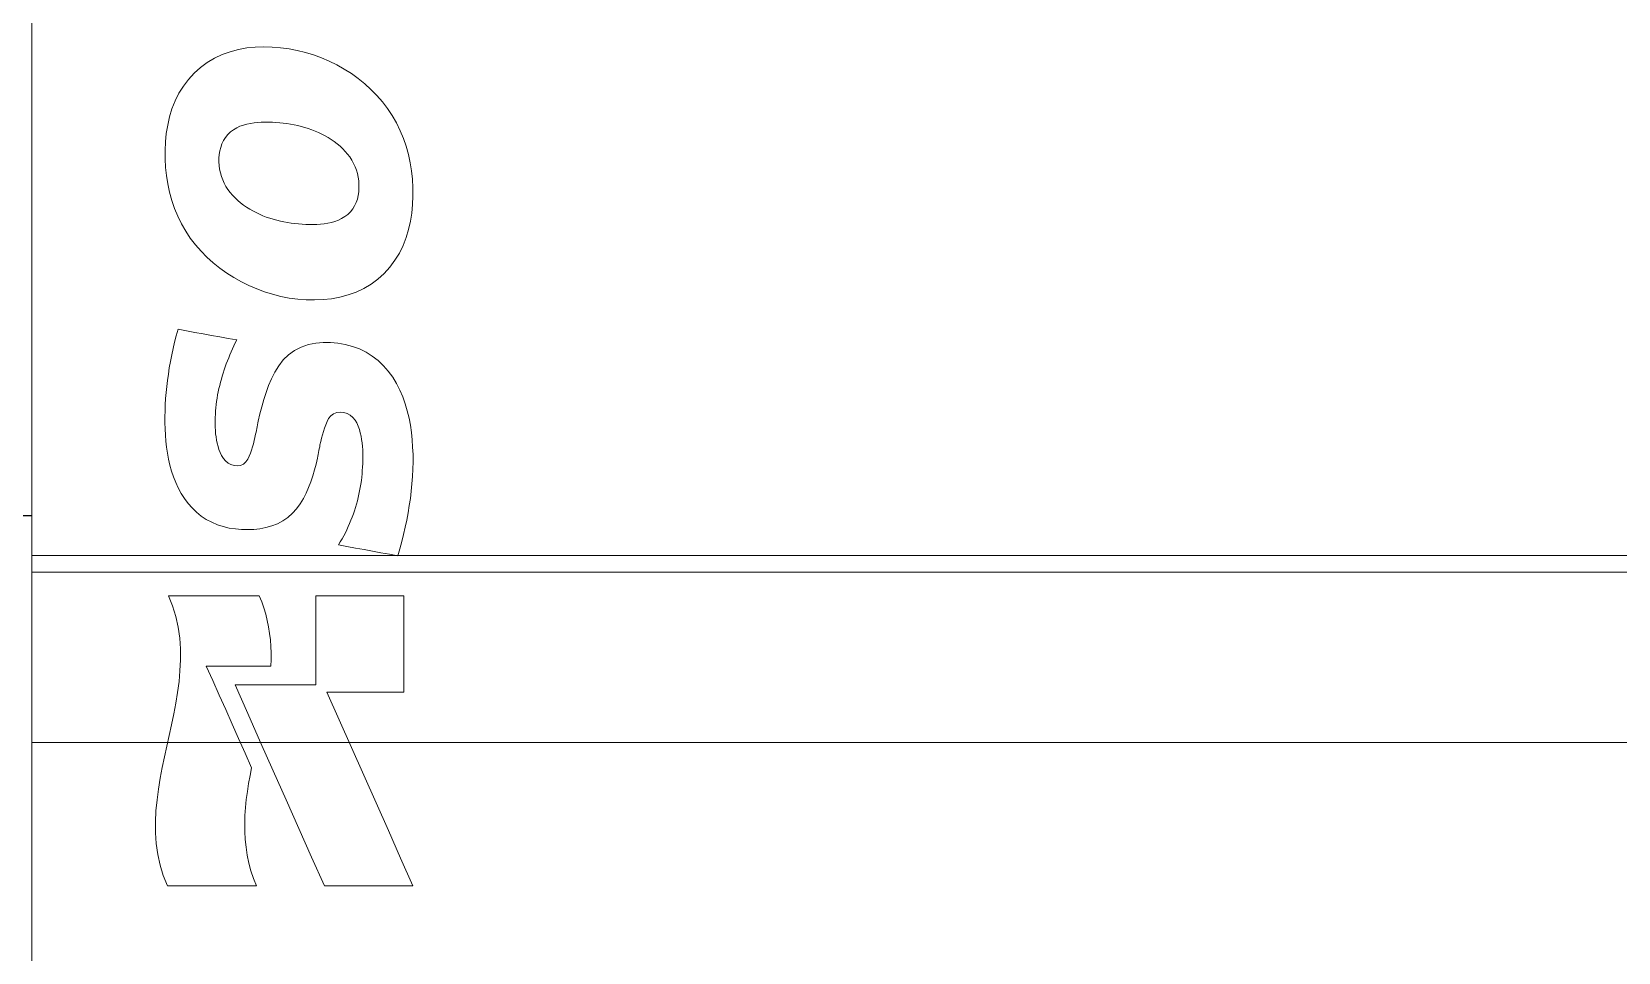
# Model space of a CAD drawing. Header units: millimetres. Extents: x 37984 to 70752, y 14140 to 37584.
# Drawn here: x 45921.04 to 45932.95, y 32603.62 to 32610.54 of the extents above; entities that cross this region are included whole.
import ezdxf

# ---------------------------------------------------------------- set-up
doc = ezdxf.new("R2010")
doc.units = ezdxf.units.MM
doc.set_wipeout_variables(frame=1)
doc.layers.add('000-PI-Oprema', color=30, linetype='Continuous', lineweight=5)
doc.layers.add('004-PI-DIN Šina', color=3, linetype='Continuous')

# ---------------------------------------------------------------- blocks, each defined once
blk = doc.blocks.new('*U1044')
at = {"layer": '004-PI-DIN Šina'}
blk.add_lwpolyline([(290, -17.5), (290, 17.5), (0, 17.5), (0, -17.5)], close=True, dxfattribs=at)
blk = doc.blocks.new('F60-47290126')
blk.add_wipeout([(46615.131, 36167.854), (46650.831, 36167.854), (46650.831, 36078.354), (46615.131, 36078.354)]).dxf.layer = '000-PI-Oprema'
at = {"layer": '000-PI-Oprema'}
for p, q in [((46615.131, 36101.825), (46615.131, 36144.384)), ((46616.683, 36109.103), (46616.746, 36109.114)), ((46616.746, 36109.114), (46616.809, 36109.12)), ((46616.809, 36109.12), (46616.873, 36109.123)), ((46616.873, 36109.123), (46616.936, 36109.121)), ((46616.936, 36109.121), (46617, 36109.116)), ((46617, 36109.116), (46617.063, 36109.108)), ((46616.398, 36108.968), (46616.449, 36109.005)), ((46616.449, 36109.005), (46616.504, 36109.038)), ((46616.504, 36109.038), (46616.562, 36109.065)), ((46616.562, 36109.065), (46616.622, 36109.086)), ((46616.622, 36109.086), (46616.683, 36109.103)), ((46617.063, 36109.108), (46617.125, 36109.096)), ((46617.125, 36109.096), (46617.187, 36109.081)), ((46617.187, 36109.081), (46617.247, 36109.063)), ((46617.247, 36109.063), (46617.307, 36109.041)), ((46617.307, 36109.041), (46617.365, 36109.016)), ((46617.365, 36109.016), (46617.422, 36108.987)), ((46616.27, 36108.827), (46616.308, 36108.878)), ((46616.308, 36108.878), (46616.351, 36108.925)), ((46616.351, 36108.925), (46616.398, 36108.968)), ((46617.422, 36108.987), (46617.477, 36108.956)), ((46617.477, 36108.956), (46617.531, 36108.922)), ((46617.531, 36108.922), (46617.582, 36108.885)), ((46617.582, 36108.885), (46617.631, 36108.845)), ((46616.208, 36108.717), (46616.236, 36108.774)), ((46616.236, 36108.774), (46616.27, 36108.827)), ((46617.631, 36108.845), (46617.678, 36108.802)), ((46617.678, 36108.802), (46617.723, 36108.757)), ((46617.723, 36108.757), (46617.764, 36108.709)), ((46616.166, 36108.597), (46616.184, 36108.658)), ((46616.184, 36108.658), (46616.208, 36108.717)), ((46617.764, 36108.709), (46617.803, 36108.659)), ((46617.803, 36108.659), (46617.838, 36108.606)), ((46616.141, 36108.472), (46616.152, 36108.535)), ((46616.152, 36108.535), (46616.166, 36108.597)), ((46616.67, 36108.514), (46616.646, 36108.5)), ((46616.694, 36108.526), (46616.67, 36108.514)), ((46616.72, 36108.535), (46616.694, 36108.526)), ((46616.746, 36108.543), (46616.72, 36108.535)), ((46616.773, 36108.548), (46616.746, 36108.543)), ((46616.801, 36108.552), (46616.773, 36108.548)), ((46616.828, 36108.555), (46616.801, 36108.552)), ((46616.855, 36108.557), (46616.828, 36108.555)), ((46616.883, 36108.557), (46616.855, 36108.557)), ((46616.91, 36108.557), (46616.883, 36108.557)), ((46616.938, 36108.556), (46616.91, 36108.557)), ((46616.965, 36108.555), (46616.938, 36108.556)), ((46616.993, 36108.552), (46616.965, 36108.555)), ((46617.02, 36108.55), (46616.993, 36108.552)), ((46617.047, 36108.546), (46617.02, 36108.55)), ((46617.074, 36108.542), (46617.047, 36108.546)), ((46617.101, 36108.536), (46617.074, 36108.542)), ((46617.128, 36108.531), (46617.101, 36108.536)), ((46617.155, 36108.524), (46617.128, 36108.531)), ((46617.181, 36108.517), (46617.155, 36108.524)), ((46617.207, 36108.509), (46617.181, 36108.517)), ((46617.838, 36108.606), (46617.87, 36108.551)), ((46617.87, 36108.551), (46617.898, 36108.493)), ((46616.132, 36108.345), (46616.135, 36108.409)), ((46616.135, 36108.409), (46616.141, 36108.472)), ((46616.571, 36108.42), (46616.559, 36108.395)), ((46616.586, 36108.443), (46616.571, 36108.42)), ((46616.604, 36108.465), (46616.586, 36108.443)), ((46616.624, 36108.484), (46616.604, 36108.465)), ((46616.646, 36108.5), (46616.624, 36108.484)), ((46616.624, 36108.484), (46616.624, 36108.484)), ((46617.233, 36108.5), (46617.207, 36108.509)), ((46617.259, 36108.49), (46617.233, 36108.5)), ((46617.284, 36108.479), (46617.259, 36108.49)), ((46617.309, 36108.467), (46617.284, 36108.479)), ((46617.333, 36108.455), (46617.309, 36108.467)), ((46617.357, 36108.441), (46617.333, 36108.455)), ((46617.38, 36108.426), (46617.357, 36108.441)), ((46617.403, 36108.411), (46617.38, 36108.426)), ((46617.425, 36108.394), (46617.403, 36108.411)), ((46617.898, 36108.493), (46617.898, 36108.493)), ((46617.898, 36108.493), (46617.922, 36108.435)), ((46617.922, 36108.435), (46617.943, 36108.376)), ((46616.132, 36108.282), (46616.132, 36108.345)), ((46616.135, 36108.218), (46616.132, 36108.282)), ((46616.539, 36108.314), (46616.537, 36108.287)), ((46616.537, 36108.287), (46616.537, 36108.259)), ((46616.543, 36108.342), (46616.539, 36108.314)), ((46616.55, 36108.368), (46616.543, 36108.342)), ((46616.559, 36108.395), (46616.55, 36108.368)), ((46617.446, 36108.377), (46617.425, 36108.394)), ((46617.466, 36108.358), (46617.446, 36108.377)), ((46617.485, 36108.338), (46617.466, 36108.358)), ((46617.503, 36108.318), (46617.485, 36108.338)), ((46617.52, 36108.296), (46617.503, 36108.318)), ((46617.535, 36108.272), (46617.52, 36108.296)), ((46617.943, 36108.376), (46617.959, 36108.315)), ((46617.959, 36108.315), (46617.973, 36108.253)), ((46616.142, 36108.156), (46616.135, 36108.218)), ((46616.537, 36108.259), (46616.539, 36108.231)), ((46616.539, 36108.231), (46616.542, 36108.204)), ((46616.542, 36108.204), (46616.548, 36108.177)), ((46616.548, 36108.177), (46616.555, 36108.15)), ((46617.548, 36108.248), (46617.535, 36108.272)), ((46617.56, 36108.223), (46617.548, 36108.248)), ((46617.569, 36108.198), (46617.56, 36108.223)), ((46617.577, 36108.171), (46617.569, 36108.198)), ((46617.582, 36108.144), (46617.577, 36108.171)), ((46617.973, 36108.253), (46617.983, 36108.191)), ((46617.983, 36108.191), (46617.989, 36108.128)), ((46616.152, 36108.093), (46616.142, 36108.156)), ((46616.165, 36108.031), (46616.152, 36108.093)), ((46616.555, 36108.15), (46616.565, 36108.124)), ((46616.565, 36108.124), (46616.576, 36108.099)), ((46616.576, 36108.099), (46616.589, 36108.075)), ((46616.589, 36108.075), (46616.604, 36108.051)), ((46616.604, 36108.051), (46616.621, 36108.029)), ((46617.586, 36108.117), (46617.582, 36108.144)), ((46617.588, 36108.09), (46617.586, 36108.117)), ((46617.586, 36108.034), (46617.588, 36108.062)), ((46617.588, 36108.062), (46617.588, 36108.09)), ((46617.989, 36108.128), (46617.993, 36108.065)), ((46617.993, 36108.065), (46617.993, 36108.002)), ((46616.182, 36107.97), (46616.165, 36108.031)), ((46616.203, 36107.91), (46616.182, 36107.97)), ((46616.621, 36108.029), (46616.639, 36108.008)), ((46616.639, 36108.008), (46616.658, 36107.988)), ((46616.658, 36107.988), (46616.678, 36107.969)), ((46616.678, 36107.969), (46616.699, 36107.952)), ((46616.699, 36107.952), (46616.721, 36107.935)), ((46616.721, 36107.935), (46616.744, 36107.919)), ((46616.744, 36107.919), (46616.768, 36107.904)), ((46617.541, 36107.906), (46617.555, 36107.929)), ((46617.555, 36107.929), (46617.567, 36107.954)), ((46617.567, 36107.954), (46617.576, 36107.98)), ((46617.576, 36107.98), (46617.582, 36108.007)), ((46617.582, 36108.007), (46617.586, 36108.034)), ((46617.99, 36107.939), (46617.984, 36107.875)), ((46617.993, 36108.002), (46617.99, 36107.939)), ((46616.227, 36107.851), (46616.203, 36107.91)), ((46616.227, 36107.851), (46616.227, 36107.851)), ((46616.255, 36107.794), (46616.227, 36107.851)), ((46616.768, 36107.904), (46616.791, 36107.891)), ((46616.791, 36107.891), (46616.816, 36107.878)), ((46616.816, 36107.878), (46616.841, 36107.866)), ((46616.841, 36107.866), (46616.866, 36107.855)), ((46616.866, 36107.855), (46616.892, 36107.845)), ((46616.892, 36107.845), (46616.918, 36107.836)), ((46616.918, 36107.836), (46616.944, 36107.828)), ((46616.944, 36107.828), (46616.971, 36107.821)), ((46616.971, 36107.821), (46616.998, 36107.814)), ((46616.998, 36107.814), (46617.024, 36107.809)), ((46617.024, 36107.809), (46617.052, 36107.804)), ((46617.052, 36107.804), (46617.079, 36107.8)), ((46617.079, 36107.8), (46617.106, 36107.796)), ((46617.354, 36107.798), (46617.381, 36107.804)), ((46617.381, 36107.804), (46617.408, 36107.812)), ((46617.408, 36107.812), (46617.434, 36107.822)), ((46617.434, 36107.822), (46617.458, 36107.834)), ((46617.458, 36107.834), (46617.482, 36107.848)), ((46617.482, 36107.848), (46617.504, 36107.865)), ((46617.504, 36107.865), (46617.524, 36107.884)), ((46617.524, 36107.884), (46617.541, 36107.906)), ((46617.974, 36107.813), (46617.961, 36107.751)), ((46617.984, 36107.875), (46617.974, 36107.813)), ((46616.287, 36107.739), (46616.255, 36107.794)), ((46616.322, 36107.686), (46616.287, 36107.739)), ((46616.361, 36107.636), (46616.322, 36107.686)), ((46617.106, 36107.796), (46617.134, 36107.793)), ((46617.134, 36107.793), (46617.162, 36107.791)), ((46617.162, 36107.791), (46617.189, 36107.79)), ((46617.189, 36107.79), (46617.217, 36107.789)), ((46617.217, 36107.789), (46617.245, 36107.789)), ((46617.245, 36107.789), (46617.272, 36107.789)), ((46617.245, 36107.789), (46617.245, 36107.789)), ((46617.272, 36107.789), (46617.3, 36107.791)), ((46617.3, 36107.791), (46617.327, 36107.794)), ((46617.327, 36107.794), (46617.354, 36107.798)), ((46617.942, 36107.691), (46617.919, 36107.632)), ((46617.961, 36107.751), (46617.942, 36107.691)), ((46616.403, 36107.588), (46616.361, 36107.636)), ((46616.447, 36107.543), (46616.403, 36107.588)), ((46617.891, 36107.574), (46617.858, 36107.52)), ((46617.919, 36107.632), (46617.891, 36107.574)), ((46616.494, 36107.501), (46616.447, 36107.543)), ((46616.544, 36107.461), (46616.494, 36107.501)), ((46616.596, 36107.424), (46616.544, 36107.461)), ((46617.82, 36107.469), (46617.777, 36107.422)), ((46617.858, 36107.52), (46617.82, 36107.469)), ((46616.649, 36107.39), (46616.596, 36107.424)), ((46616.705, 36107.359), (46616.649, 36107.39)), ((46616.761, 36107.331), (46616.705, 36107.359)), ((46616.82, 36107.305), (46616.761, 36107.331)), ((46617.679, 36107.341), (46617.624, 36107.309)), ((46617.73, 36107.379), (46617.679, 36107.341)), ((46617.777, 36107.422), (46617.73, 36107.379)), ((46616.879, 36107.284), (46616.82, 36107.305)), ((46616.94, 36107.265), (46616.879, 36107.284)), ((46617.002, 36107.249), (46616.94, 36107.265)), ((46617.065, 36107.237), (46617.002, 36107.249)), ((46617.128, 36107.229), (46617.065, 36107.237)), ((46617.191, 36107.224), (46617.128, 36107.229)), ((46617.255, 36107.223), (46617.191, 36107.224)), ((46617.319, 36107.225), (46617.255, 36107.223)), ((46617.382, 36107.232), (46617.319, 36107.225)), ((46617.445, 36107.243), (46617.382, 36107.232)), ((46617.506, 36107.26), (46617.445, 36107.243)), ((46617.566, 36107.281), (46617.506, 36107.26)), ((46617.624, 36107.309), (46617.566, 36107.281)), ((46616.23, 36107.002), (46616.216, 36106.954)), ((46616.292, 36106.991), (46616.23, 36107.002)), ((46616.23, 36107.002), (46616.23, 36107.002)), ((46616.355, 36106.979), (46616.292, 36106.991)), ((46616.418, 36106.968), (46616.355, 36106.979)), ((46616.481, 36106.956), (46616.418, 36106.968)), ((46616.193, 36106.858), (46616.182, 36106.81)), ((46616.204, 36106.906), (46616.193, 36106.858)), ((46616.216, 36106.954), (46616.204, 36106.906)), ((46616.544, 36106.945), (46616.481, 36106.956)), ((46616.607, 36106.933), (46616.544, 36106.945)), ((46616.67, 36106.922), (46616.607, 36106.933)), ((46616.628, 36106.833), (46616.638, 36106.856)), ((46616.638, 36106.856), (46616.648, 36106.878)), ((46616.648, 36106.878), (46616.659, 36106.9)), ((46616.659, 36106.9), (46616.67, 36106.922)), ((46616.67, 36106.922), (46616.67, 36106.922)), ((46617.155, 36106.869), (46617.105, 36106.844)), ((46617.208, 36106.887), (46617.155, 36106.869)), ((46617.263, 36106.898), (46617.208, 36106.887)), ((46617.318, 36106.902), (46617.263, 36106.898)), ((46617.374, 36106.902), (46617.318, 36106.902)), ((46617.43, 36106.897), (46617.374, 36106.902)), ((46617.485, 36106.888), (46617.43, 36106.897)), ((46617.539, 36106.874), (46617.485, 36106.888)), ((46617.591, 36106.855), (46617.539, 36106.874)), ((46617.641, 36106.83), (46617.591, 36106.855)), ((46616.173, 36106.761), (46616.164, 36106.712)), ((46616.182, 36106.81), (46616.173, 36106.761)), ((46616.584, 36106.72), (46616.592, 36106.743)), ((46616.592, 36106.743), (46616.601, 36106.766)), ((46616.601, 36106.766), (46616.61, 36106.788)), ((46616.61, 36106.788), (46616.619, 36106.811)), ((46616.619, 36106.811), (46616.628, 36106.833)), ((46616.986, 36106.728), (46616.957, 36106.681)), ((46617.02, 36106.772), (46616.986, 36106.728)), ((46617.06, 36106.811), (46617.02, 36106.772)), ((46617.105, 36106.844), (46617.06, 36106.811)), ((46617.688, 36106.801), (46617.641, 36106.83)), ((46617.732, 36106.767), (46617.688, 36106.801)), ((46617.772, 36106.729), (46617.732, 36106.767)), ((46617.808, 36106.687), (46617.772, 36106.729)), ((46616.15, 36106.618), (46616.145, 36106.573)), ((46616.157, 36106.664), (46616.15, 36106.618)), ((46616.164, 36106.712), (46616.157, 36106.664)), ((46616.157, 36106.664), (46616.157, 36106.664)), ((46616.549, 36106.604), (46616.555, 36106.627)), ((46616.555, 36106.627), (46616.562, 36106.651)), ((46616.562, 36106.651), (46616.569, 36106.674)), ((46616.569, 36106.674), (46616.576, 36106.697)), ((46616.576, 36106.697), (46616.584, 36106.72)), ((46616.932, 36106.631), (46616.91, 36106.58)), ((46616.957, 36106.681), (46616.932, 36106.631)), ((46617.841, 36106.642), (46617.808, 36106.687)), ((46617.87, 36106.595), (46617.841, 36106.642)), ((46616.14, 36106.528), (46616.136, 36106.482)), ((46616.145, 36106.573), (46616.14, 36106.528)), ((46616.523, 36106.485), (46616.527, 36106.509)), ((46616.527, 36106.509), (46616.532, 36106.533)), ((46616.532, 36106.533), (46616.537, 36106.557)), ((46616.537, 36106.557), (46616.543, 36106.58)), ((46616.543, 36106.58), (46616.549, 36106.604)), ((46616.891, 36106.527), (46616.873, 36106.475)), ((46616.91, 36106.58), (46616.891, 36106.527)), ((46617.895, 36106.546), (46617.87, 36106.595)), ((46617.917, 36106.495), (46617.895, 36106.546)), ((46617.936, 36106.443), (46617.917, 36106.495)), ((46616.132, 36106.391), (46616.131, 36106.345)), ((46616.133, 36106.436), (46616.132, 36106.391)), ((46616.136, 36106.482), (46616.133, 36106.436)), ((46616.51, 36106.365), (46616.511, 36106.389)), ((46616.511, 36106.389), (46616.514, 36106.413)), ((46616.514, 36106.413), (46616.516, 36106.437)), ((46616.516, 36106.437), (46616.519, 36106.461)), ((46616.519, 36106.461), (46616.523, 36106.485)), ((46616.858, 36106.421), (46616.844, 36106.367)), ((46616.873, 36106.475), (46616.858, 36106.421)), ((46617.398, 36106.368), (46617.422, 36106.378)), ((46617.422, 36106.378), (46617.448, 36106.381)), ((46617.448, 36106.381), (46617.474, 36106.378)), ((46617.474, 36106.378), (46617.499, 36106.371)), ((46617.499, 36106.371), (46617.522, 36106.358)), ((46617.951, 36106.39), (46617.936, 36106.443)), ((46617.964, 36106.336), (46617.951, 36106.39)), ((46616.131, 36106.345), (46616.131, 36106.299)), ((46616.131, 36106.299), (46616.132, 36106.254)), ((46616.132, 36106.254), (46616.135, 36106.208)), ((46616.508, 36106.316), (46616.509, 36106.34)), ((46616.508, 36106.291), (46616.508, 36106.316)), ((46616.509, 36106.267), (46616.508, 36106.291)), ((46616.509, 36106.34), (46616.51, 36106.365)), ((46616.51, 36106.243), (46616.509, 36106.267)), ((46616.82, 36106.257), (46616.818, 36106.243)), ((46616.823, 36106.271), (46616.82, 36106.257)), ((46616.826, 36106.285), (46616.823, 36106.271)), ((46616.828, 36106.299), (46616.826, 36106.285)), ((46616.831, 36106.313), (46616.828, 36106.299)), ((46616.844, 36106.367), (46616.831, 36106.313)), ((46616.831, 36106.313), (46616.831, 36106.313)), ((46617.321, 36106.235), (46617.329, 36106.26)), ((46617.329, 36106.26), (46617.338, 36106.285)), ((46617.338, 36106.285), (46617.348, 36106.309)), ((46617.348, 36106.309), (46617.36, 36106.332)), ((46617.36, 36106.332), (46617.377, 36106.352)), ((46617.377, 36106.352), (46617.398, 36106.368)), ((46617.522, 36106.358), (46617.542, 36106.341)), ((46617.542, 36106.341), (46617.559, 36106.321)), ((46617.559, 36106.321), (46617.572, 36106.299)), ((46617.572, 36106.299), (46617.583, 36106.275)), ((46617.583, 36106.275), (46617.592, 36106.25)), ((46617.974, 36106.282), (46617.964, 36106.336)), ((46617.982, 36106.227), (46617.974, 36106.282)), ((46616.135, 36106.208), (46616.139, 36106.163)), ((46616.139, 36106.163), (46616.144, 36106.118)), ((46616.512, 36106.218), (46616.51, 36106.243)), ((46616.515, 36106.194), (46616.512, 36106.218)), ((46616.519, 36106.17), (46616.515, 36106.194)), ((46616.524, 36106.146), (46616.519, 36106.17)), ((46616.53, 36106.122), (46616.524, 36106.146)), ((46616.795, 36106.143), (46616.789, 36106.119)), ((46616.801, 36106.167), (46616.795, 36106.143)), ((46616.807, 36106.191), (46616.801, 36106.167)), ((46616.812, 36106.215), (46616.807, 36106.191)), ((46616.815, 36106.229), (46616.812, 36106.215)), ((46616.812, 36106.215), (46616.812, 36106.215)), ((46616.818, 36106.243), (46616.815, 36106.229)), ((46617.293, 36106.119), (46617.295, 36106.134)), ((46617.295, 36106.134), (46617.301, 36106.159)), ((46617.295, 36106.134), (46617.295, 36106.134)), ((46617.301, 36106.159), (46617.307, 36106.185)), ((46617.307, 36106.185), (46617.314, 36106.21)), ((46617.314, 36106.21), (46617.321, 36106.235)), ((46617.592, 36106.25), (46617.598, 36106.225)), ((46617.598, 36106.225), (46617.604, 36106.2)), ((46617.604, 36106.2), (46617.608, 36106.175)), ((46617.608, 36106.175), (46617.612, 36106.149)), ((46617.612, 36106.149), (46617.614, 36106.123)), ((46617.988, 36106.173), (46617.982, 36106.227)), ((46617.991, 36106.118), (46617.988, 36106.173)), ((46616.144, 36106.118), (46616.15, 36106.072)), ((46616.15, 36106.072), (46616.159, 36106.027)), ((46616.159, 36106.027), (46616.169, 36105.982)), ((46616.537, 36106.099), (46616.53, 36106.122)), ((46616.546, 36106.076), (46616.537, 36106.099)), ((46616.557, 36106.054), (46616.546, 36106.076)), ((46616.57, 36106.033), (46616.557, 36106.054)), ((46616.586, 36106.014), (46616.57, 36106.033)), ((46616.605, 36105.998), (46616.586, 36106.014)), ((46616.753, 36106.027), (46616.739, 36106.007)), ((46616.764, 36106.049), (46616.753, 36106.027)), ((46616.773, 36106.072), (46616.764, 36106.049)), ((46616.781, 36106.095), (46616.773, 36106.072)), ((46616.789, 36106.119), (46616.781, 36106.095)), ((46617.266, 36105.99), (46617.276, 36106.035)), ((46617.276, 36106.035), (46617.279, 36106.049)), ((46617.276, 36106.035), (46617.276, 36106.035)), ((46617.279, 36106.049), (46617.282, 36106.063)), ((46617.282, 36106.063), (46617.285, 36106.077)), ((46617.285, 36106.077), (46617.287, 36106.091)), ((46617.287, 36106.091), (46617.29, 36106.105)), ((46617.29, 36106.105), (46617.293, 36106.119)), ((46617.614, 36106.123), (46617.616, 36106.098)), ((46617.616, 36106.098), (46617.617, 36106.072)), ((46617.617, 36106.072), (46617.618, 36106.046)), ((46617.618, 36106.046), (46617.617, 36106.02)), ((46617.617, 36106.02), (46617.617, 36105.994)), ((46617.994, 36106.063), (46617.991, 36106.118)), ((46617.994, 36106.008), (46617.994, 36106.063)), ((46616.169, 36105.982), (46616.181, 36105.938)), ((46616.181, 36105.938), (46616.195, 36105.895)), ((46616.195, 36105.895), (46616.212, 36105.852)), ((46616.626, 36105.986), (46616.605, 36105.998)), ((46616.65, 36105.979), (46616.626, 36105.986)), ((46616.674, 36105.976), (46616.65, 36105.979)), ((46616.699, 36105.98), (46616.674, 36105.976)), ((46616.721, 36105.99), (46616.699, 36105.98)), ((46616.739, 36106.007), (46616.721, 36105.99)), ((46617.227, 36105.858), (46617.241, 36105.902)), ((46617.241, 36105.902), (46617.254, 36105.946)), ((46617.254, 36105.946), (46617.266, 36105.99)), ((46617.611, 36105.917), (46617.609, 36105.891)), ((46617.613, 36105.942), (46617.611, 36105.917)), ((46617.615, 36105.968), (46617.613, 36105.942)), ((46617.617, 36105.994), (46617.615, 36105.968)), ((46617.986, 36105.842), (46617.99, 36105.897)), ((46617.99, 36105.897), (46617.993, 36105.952)), ((46617.993, 36105.952), (46617.994, 36106.008)), ((46616.212, 36105.852), (46616.231, 36105.811)), ((46616.231, 36105.811), (46616.253, 36105.77)), ((46617.192, 36105.773), (46617.21, 36105.815)), ((46617.21, 36105.815), (46617.227, 36105.858)), ((46617.593, 36105.79), (46617.588, 36105.765)), ((46617.598, 36105.815), (46617.593, 36105.79)), ((46617.602, 36105.84), (46617.598, 36105.815)), ((46617.606, 36105.866), (46617.602, 36105.84)), ((46617.609, 36105.891), (46617.606, 36105.866)), ((46617.974, 36105.733), (46617.98, 36105.788)), ((46617.98, 36105.788), (46617.986, 36105.842)), ((46616.253, 36105.77), (46616.278, 36105.732)), ((46616.278, 36105.732), (46616.305, 36105.695)), ((46616.305, 36105.695), (46616.335, 36105.661)), ((46616.335, 36105.661), (46616.368, 36105.629)), ((46617.12, 36105.655), (46617.147, 36105.692)), ((46617.147, 36105.692), (46617.171, 36105.732)), ((46617.171, 36105.732), (46617.192, 36105.773)), ((46617.562, 36105.665), (46617.554, 36105.64)), ((46617.569, 36105.69), (46617.562, 36105.665)), ((46617.576, 36105.714), (46617.569, 36105.69)), ((46617.582, 36105.739), (46617.576, 36105.714)), ((46617.588, 36105.765), (46617.582, 36105.739)), ((46617.957, 36105.624), (46617.966, 36105.678)), ((46617.966, 36105.678), (46617.974, 36105.733)), ((46616.368, 36105.629), (46616.404, 36105.6)), ((46616.404, 36105.6), (46616.442, 36105.574)), ((46616.442, 36105.574), (46616.483, 36105.553)), ((46616.483, 36105.553), (46616.525, 36105.535)), ((46616.933, 36105.526), (46616.976, 36105.542)), ((46616.976, 36105.542), (46617.017, 36105.564)), ((46617.017, 36105.564), (46617.055, 36105.59)), ((46617.055, 36105.59), (46617.089, 36105.621)), ((46617.089, 36105.621), (46617.12, 36105.655)), ((46617.518, 36105.544), (46617.508, 36105.521)), ((46617.528, 36105.568), (46617.518, 36105.544)), ((46617.537, 36105.592), (46617.528, 36105.568)), ((46617.546, 36105.616), (46617.537, 36105.592)), ((46617.554, 36105.64), (46617.546, 36105.616)), ((46617.936, 36105.516), (46617.947, 36105.57)), ((46617.947, 36105.57), (46617.957, 36105.624)), ((46616.525, 36105.535), (46616.569, 36105.521)), ((46616.569, 36105.521), (46616.614, 36105.51)), ((46616.614, 36105.51), (46616.66, 36105.503)), ((46616.66, 36105.503), (46616.705, 36105.499)), ((46616.705, 36105.499), (46616.752, 36105.498)), ((46616.752, 36105.498), (46616.798, 36105.499)), ((46616.798, 36105.499), (46616.843, 36105.504)), ((46616.843, 36105.504), (46616.889, 36105.513)), ((46616.889, 36105.513), (46616.933, 36105.526)), ((46617.461, 36105.428), (46617.448, 36105.406)), ((46617.474, 36105.451), (46617.461, 36105.428)), ((46617.486, 36105.474), (46617.474, 36105.451)), ((46617.497, 36105.497), (46617.486, 36105.474)), ((46617.508, 36105.521), (46617.497, 36105.497)), ((46617.91, 36105.408), (46617.923, 36105.462)), ((46617.923, 36105.462), (46617.936, 36105.516)), ((46615.131, 36105.304), (46650.831, 36105.304)), ((46617.448, 36105.406), (46617.435, 36105.384)), ((46617.435, 36105.384), (46617.498, 36105.372)), ((46617.435, 36105.384), (46617.435, 36105.384)), ((46617.498, 36105.372), (46617.562, 36105.36)), ((46617.562, 36105.36), (46617.626, 36105.349)), ((46617.626, 36105.349), (46617.689, 36105.337)), ((46617.689, 36105.337), (46617.753, 36105.325)), ((46617.753, 36105.325), (46617.816, 36105.314)), ((46617.816, 36105.314), (46617.88, 36105.302)), ((46617.88, 36105.302), (46617.895, 36105.355)), ((46617.88, 36105.302), (46617.88, 36105.302)), ((46617.895, 36105.355), (46617.91, 36105.408)), ((46615.131, 36105.178), (46627.381, 36105.178)), ((46616.255, 36105.002), (46616.157, 36105.002)), ((46616.157, 36105.002), (46616.188, 36104.925)), ((46616.157, 36105.002), (46616.157, 36105.002)), ((46616.352, 36105.002), (46616.255, 36105.002)), ((46616.45, 36105.002), (46616.352, 36105.002)), ((46616.547, 36105.002), (46616.45, 36105.002)), ((46616.645, 36105.002), (46616.547, 36105.002)), ((46616.743, 36105.002), (46616.645, 36105.002)), ((46616.84, 36105.002), (46616.743, 36105.002)), ((46616.859, 36104.956), (46616.84, 36105.002)), ((46616.84, 36105.002), (46616.84, 36105.002)), ((46616.875, 36104.91), (46616.859, 36104.956)), ((46617.264, 36105.002), (46617.925, 36105.002)), ((46617.264, 36104.906), (46617.264, 36105.002)), ((46617.264, 36105.002), (46617.264, 36105.002)), ((46617.925, 36105.002), (46617.925, 36104.898)), ((46617.925, 36105.002), (46617.925, 36105.002)), ((46616.188, 36104.925), (46616.213, 36104.846)), ((46616.213, 36104.846), (46616.231, 36104.766)), ((46616.889, 36104.863), (46616.875, 36104.91)), ((46616.9, 36104.816), (46616.889, 36104.863)), ((46617.264, 36104.81), (46617.264, 36104.906)), ((46617.925, 36104.898), (46617.925, 36104.795)), ((46616.231, 36104.766), (46616.242, 36104.684)), ((46616.91, 36104.768), (46616.9, 36104.816)), ((46616.917, 36104.719), (46616.91, 36104.768)), ((46616.923, 36104.67), (46616.917, 36104.719)), ((46617.264, 36104.715), (46617.264, 36104.81)), ((46617.264, 36104.619), (46617.264, 36104.715)), ((46617.925, 36104.795), (46617.925, 36104.691)), ((46616.242, 36104.684), (46616.248, 36104.602)), ((46616.248, 36104.602), (46616.248, 36104.521)), ((46616.926, 36104.621), (46616.923, 36104.67)), ((46616.928, 36104.572), (46616.926, 36104.621)), ((46617.264, 36104.523), (46617.264, 36104.619)), ((46617.925, 36104.691), (46617.925, 36104.588)), ((46617.925, 36104.588), (46617.925, 36104.485)), ((46616.248, 36104.521), (46616.244, 36104.439)), ((46616.491, 36104.365), (46616.442, 36104.474)), ((46616.442, 36104.474), (46616.926, 36104.474)), ((46616.442, 36104.474), (46616.442, 36104.474)), ((46616.926, 36104.474), (46616.928, 36104.523)), ((46616.926, 36104.474), (46616.926, 36104.474)), ((46616.928, 36104.523), (46616.928, 36104.572)), ((46617.264, 36104.428), (46617.264, 36104.523)), ((46617.925, 36104.485), (46617.925, 36104.381)), ((46616.237, 36104.357), (46616.226, 36104.276)), ((46616.244, 36104.439), (46616.237, 36104.357)), ((46616.539, 36104.256), (46616.491, 36104.365)), ((46617.264, 36104.332), (46617.264, 36104.428)), ((46617.925, 36104.381), (46617.925, 36104.278)), ((46616.226, 36104.276), (46616.212, 36104.195)), ((46616.588, 36104.147), (46616.539, 36104.256)), ((46617.264, 36104.332), (46616.658, 36104.332)), ((46616.658, 36104.332), (46616.754, 36104.117)), ((46616.658, 36104.332), (46616.658, 36104.332)), ((46617.264, 36104.332), (46617.264, 36104.332)), ((46617.44, 36104.07), (46617.347, 36104.278)), ((46617.925, 36104.278), (46617.347, 36104.278)), ((46617.347, 36104.278), (46617.347, 36104.278)), ((46617.925, 36104.278), (46617.925, 36104.278)), ((46616.197, 36104.114), (46616.18, 36104.033)), ((46616.212, 36104.195), (46616.197, 36104.114)), ((46616.636, 36104.038), (46616.588, 36104.147)), ((46616.754, 36104.117), (46616.849, 36103.901)), ((46616.18, 36104.033), (46616.163, 36103.953)), ((46616.684, 36103.929), (46616.636, 36104.038)), ((46617.532, 36103.863), (46617.44, 36104.07)), ((46615.131, 36103.899), (46650.831, 36103.899)), ((46616.145, 36103.873), (46616.128, 36103.792)), ((46616.163, 36103.953), (46616.145, 36103.873)), ((46616.733, 36103.82), (46616.684, 36103.929)), ((46616.849, 36103.901), (46616.945, 36103.686)), ((46616.128, 36103.792), (46616.111, 36103.712)), ((46616.781, 36103.711), (46616.733, 36103.82)), ((46617.624, 36103.655), (46617.532, 36103.863)), ((46616.096, 36103.631), (46616.083, 36103.55)), ((46616.111, 36103.712), (46616.096, 36103.631)), ((46616.759, 36103.593), (46616.77, 36103.652)), ((46616.77, 36103.652), (46616.781, 36103.711)), ((46616.781, 36103.711), (46616.781, 36103.711)), ((46616.945, 36103.686), (46617.041, 36103.47)), ((46617.717, 36103.447), (46617.624, 36103.655)), ((46616.083, 36103.55), (46616.072, 36103.469)), ((46616.742, 36103.473), (46616.75, 36103.533)), ((46616.75, 36103.533), (46616.759, 36103.593)), ((46616.072, 36103.469), (46616.064, 36103.387)), ((46616.732, 36103.353), (46616.736, 36103.413)), ((46616.736, 36103.413), (46616.742, 36103.473)), ((46617.041, 36103.47), (46617.136, 36103.255)), ((46617.809, 36103.24), (46617.717, 36103.447)), ((46616.064, 36103.387), (46616.06, 36103.305)), ((46616.06, 36103.305), (46616.06, 36103.223)), ((46616.731, 36103.293), (46616.732, 36103.353)), ((46616.731, 36103.232), (46616.731, 36103.293)), ((46616.06, 36103.223), (46616.066, 36103.141)), ((46616.734, 36103.172), (46616.731, 36103.232)), ((46616.74, 36103.113), (46616.734, 36103.172)), ((46617.136, 36103.255), (46617.232, 36103.04)), ((46617.901, 36103.032), (46617.809, 36103.24)), ((46616.066, 36103.141), (46616.077, 36103.06)), ((46616.077, 36103.06), (46616.095, 36102.98)), ((46616.749, 36103.054), (46616.74, 36103.113)), ((46616.762, 36102.995), (46616.749, 36103.054)), ((46617.232, 36103.04), (46617.328, 36102.825)), ((46616.095, 36102.98), (46616.119, 36102.901)), ((46616.777, 36102.937), (46616.762, 36102.995)), ((46616.796, 36102.88), (46616.777, 36102.937)), ((46617.993, 36102.825), (46617.901, 36103.032)), ((46616.119, 36102.901), (46616.15, 36102.825)), ((46616.15, 36102.825), (46616.245, 36102.825)), ((46616.15, 36102.825), (46616.15, 36102.825)), ((46616.245, 36102.825), (46616.341, 36102.825)), ((46616.341, 36102.825), (46616.437, 36102.825)), ((46616.437, 36102.825), (46616.532, 36102.825)), ((46616.532, 36102.825), (46616.628, 36102.825)), ((46616.628, 36102.825), (46616.723, 36102.825)), ((46616.723, 36102.825), (46616.819, 36102.825)), ((46616.819, 36102.825), (46616.796, 36102.88)), ((46616.819, 36102.825), (46616.819, 36102.825)), ((46617.328, 36102.825), (46617.993, 36102.825)), ((46617.328, 36102.825), (46617.328, 36102.825)), ((46617.993, 36102.825), (46617.993, 36102.825))]:
    blk.add_line(p, q, dxfattribs=at)

msp = doc.modelspace()

# ---------------------------------------------------------------- block references
msp.add_blockref('*U1044', (45882.483, 32624.404))

# ---------------------------------------------------------------- next in the draw order: block references
msp.add_blockref('F60-47290126', (-694.09, -3498.701))

doc.saveas('drawing.dxf')
